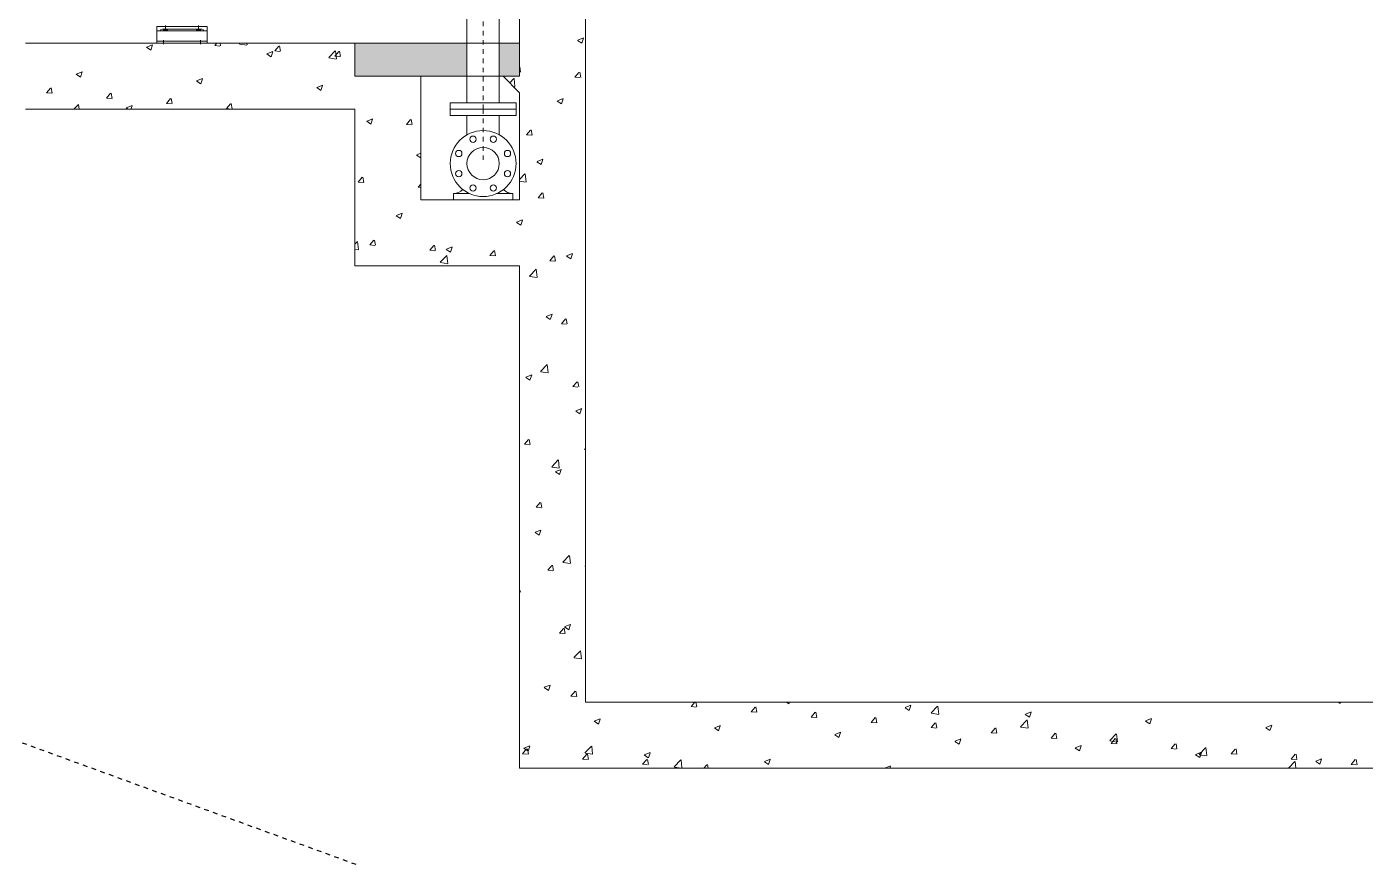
# Model space of a CAD drawing. Header units: millimetres. Extents: x -9869 to 940, y 100 to 694.
# Drawn here: x 429.87 to 458.88, y 192.83 to 210.98 of the extents above; entities that cross this region are included whole.
import ezdxf

# ---------------------------------------------------------------- set-up
doc = ezdxf.new("R2010")
doc.units = ezdxf.units.MM
for name, pattern in [('CENTER', [2, 1.25, -0.25, 0.25, -0.25]), ('DASHDOT2', [0.5, 0.25, -0.125, 0, -0.125]), ('DASHED', [0.75, 0.5, -0.25]), ('SGC_DASHDOT', [1, 0.5, -0.25, 0, -0.25]), ('SGC_HIDDEN', [0.375, 0.25, -0.125])]:
    doc.linetypes.add(name, pattern=pattern)
for name, color, linetype, lineweight in [('Alvenaria', 8, 'Continuous', 9), ('Centro', 1, 'CENTER', 5), ('contorno', 1, 'Continuous', 9), ('PAREDE', 7, 'Continuous', 9), ('SGC-Conexoes (Furos)', 9, 'Continuous', 5), ('SGC-Conexoes (Linhas Externas)', 6, 'Continuous', 9), ('SGC-EIXOS', 9, 'SGC_DASHDOT', 9), ('SGC-PONTAS', 2, 'SGC_HIDDEN', 9), ('SGC-Tubos (Desenho Bifilar)', 6, 'Continuous', 9)]:
    doc.layers.add(name, color=color, linetype=linetype, lineweight=lineweight)
doc.layers.add('BSBAS--LC--', color=1, linetype='DASHDOT2')

# ---------------------------------------------------------------- blocks, each defined once
blk = doc.blocks.new('chassi lateral')
at = {"layer": 'Centro'}
for p, q in [((-2157.6, 7588.9), (-2157.6, 7574.9)), ((-2057.6, 7588.9), (-2057.6, 7574.9)), ((-2163.6, 7544.4), (-2163.6, 7532.1)), ((-2051.6, 7544.4), (-2051.6, 7532.1))]:
    blk.add_line(p, q, dxfattribs=at)
at = {"layer": 'contorno'}
for p, q in [((-2183.8, 7585.9), (-2031.4, 7585.9)), ((-2183.8, 7535.1), (-2183.8, 7585.9)), ((-2183.8, 7573.2), (-2031.4, 7573.2)), ((-2168.1, 7577.9), (-2047, 7577.9)), ((-2031.4, 7535.1), (-2031.4, 7585.9)), ((-2183.8, 7541.4), (-2031.4, 7541.4)), ((-2183.8, 7535.1), (-2031.4, 7535.1))]:
    blk.add_line(p, q, dxfattribs=at)
for centre, start, end in [((-2168.1, 7571.9), 90, 167.6822), ((-2047, 7571.9), 12.3178, 90)]:
    blk.add_arc(centre, 6, start, end, dxfattribs=at)
blk = doc.blocks.new('M12 x 25')
at = {"layer": 'Centro'}
blk.add_line((-2057.6, 7581.9), (-2057.6, 7572.4), dxfattribs=at)
at = {"layer": 'contorno'}
for p, q in [((-2063.6, 7577.9), (-2063.6, 7576.5)), ((-2062.5, 7575.4), (-2063.6, 7576.5)), ((-2063.6, 7576.5), (-2051.6, 7576.5)), ((-2062.5, 7577.9), (-2062.5, 7575.4)), ((-2062.5, 7575.4), (-2052.6, 7575.4)), ((-2052.6, 7577.9), (-2052.6, 7575.4)), ((-2051.6, 7576.5), (-2052.6, 7575.4)), ((-2051.6, 7577.9), (-2051.6, 7576.5))]:
    blk.add_line(p, q, dxfattribs=at)
blk = doc.blocks.new('BB-3-CB01-N10-D80-S0', base_point=(-121435.3, -61353.8))
at = {"layer": 'SGC-Conexoes (Furos)'}
for centre in [(-121465.9, -61279.8), (-121404.7, -61279.8), (-121509.2, -61323.1), (-121361.4, -61323.1), (-121509.2, -61384.4), (-121361.4, -61384.4), (-121465.9, -61427.7), (-121404.7, -61427.7)]:
    blk.add_circle(centre, 9.5, dxfattribs=at)
at = {"layer": 'SGC-Conexoes (Linhas Externas)'}
for p, q in [((-121484.3, -61207.8), (-121484.3, -61266.6)), ((-121386.3, -61207.8), (-121386.3, -61266.6))]:
    blk.add_line(p, q, dxfattribs=at)
blk.add_lwpolyline([(-121335.3, -61188.8), (-121335.3, -61207.8), (-121535.3, -61207.8), (-121535.3, -61188.8)], close=True, dxfattribs=at)
blk.add_lwpolyline([(-121393.8, -61444.8), (-121345.3, -61444.8), (-121345.3, -61463.8), (-121525.3, -61463.8), (-121525.3, -61444.8), (-121476.7, -61444.8)], dxfattribs=at)
for radius in [100, 49]:
    blk.add_circle((-121435.3, -61353.8), radius, dxfattribs=at)
for centre, start, end in [((-121525.3, -61403.8), 270, 314.7298), ((-121345.3, -61403.8), 225.2702, 270)]:
    blk.add_arc(centre, 41, start, end, dxfattribs=at)
at = {"layer": 'SGC-EIXOS'}
blk.add_line((-121435.3, -61188.8), (-121435.3, -61353.8), dxfattribs=at)
blk = doc.blocks.new('BB-1-CA09-N10-D80-S0-L3200')
at = {"layer": 'SGC-EIXOS'}
blk.add_line((1600, 0), (-1600, 0), dxfattribs=at)
at = {"layer": 'SGC-PONTAS'}
blk.add_lwpolyline([(-1507.5, -49), (-1600, -49), (-1600, 49), (-1507.5, 49)], dxfattribs=at)
at = {"layer": 'SGC-Tubos (Desenho Bifilar)'}
for p, q in [((1581, 49), (-1507.5, 49)), ((1581, -49), (-1507.5, -49))]:
    blk.add_line(p, q, dxfattribs=at)
blk.add_lwpolyline([(1600, -100), (1600, 100), (1581, 100), (1581, -100)], close=True, dxfattribs=at)

msp = doc.modelspace()

# ---------------------------------------------------------------- hatches: boundary and pattern name
at = {"layer": 'Alvenaria'}
h = msp.add_hatch(dxfattribs=at)
h.set_pattern_fill('AR-CONC', color=256, scale=0.00714)
h.set_pattern_definition([(50, (-144.1113, -7117.4084), (1.30071405, -0.11379768), [0.13600817, -1.49608983]), (355, (-144.1113, -7117.4084), (-0.25162169, 1.36405728), [0.10880653, -1.19687603]), (100.451445, (-144.003, -7117.4179), (1.04909236, 1.25025954), [0.11558916, -1.27148176]), (46.1842, (-144.1113, -7117.0457), (1.93537864, -0.30016273), [0.20401225, -2.24413474]), (96.635558, (-143.95, -7117.0707), (1.69495543, 1.7665078), [0.1733838, -1.90722436]), (351.18415, (-144.1113, -7117.0457), (1.6949554, 1.7665078), [0.16320956, -1.7953059]), (21, (-143.93, -7117.1364), (1.08245645, -0.73012609), [0.13600817, -1.49608983]), (326, (-143.93, -7117.1364), (0.44123782, 1.31501666), [0.10880653, -1.19687186]), (71.451445, (-143.8398, -7117.1972), (1.52369427, 0.58489058), [0.11558916, -1.27147957]), (37.5, (-144.11135, -7117.4084), (0.022051195, 0.603683767), [0, -1.18236432, 0, -1.21500628, 0, -1.201405466]), (7.5, (-144.11135, -7117.4084), (0.477061404, 0.71524285), [0, -0.692734925, 0, -1.15516269, 0, -0.45789416]), (327.5, (-144.51574, -7117.4084), (0.968053972, -0.040900576), [0, -0.45336055, 0, -1.41448493, 0, -1.87691269]), (317.5, (-144.6971, -7117.4084), (1.05757366, 0.181533355), [0, -0.58936872, 0, -0.93936307, 0, -1.33288003])])
h.paths.add_polyline_path([(439.414, 210.622), (436.986, 210.622), (436.986, 209.908), (439.414, 209.908)])
h.paths.add_polyline_path([(440.555, 210.622), (440.113, 210.622), (440.113, 209.908), (440.555, 209.908)])
h.paths.add_polyline_path([(486.874, 210.622), (482.679, 210.622), (482.679, 209.908), (486.874, 209.908)])
h.paths.add_polyline_path([(489.369, 210.622), (487.179, 210.622, -0.181397), (487.202, 210.561), (487.202, 210.468), (487.137, 210.468, 0.873772), (487.082, 210.461, 0.102633), (487.082, 210.446), (487.082, 210.24, 1), (487.138, 210.24, 0.051183), (487.139, 210.248), (487.14, 210.233), (487.202, 210.233), (487.202, 210.14, -0.325738), (487.138, 210.052), (487.138, 209.992, -0.31538), (487.202, 209.908), (489.369, 209.908)], flags=17)
h.paths.add_polyline_path([(492.907, 210.622), (489.369, 210.622), (489.369, 209.908), (489.562, 209.908), (492.907, 209.908)])
h.paths.add_polyline_path([(489.369, 210.622), (487.179, 210.622, -0.181397), (487.202, 210.561), (487.202, 210.468), (487.145, 210.468), (487.145, 210.561, 0.166511), (487.138, 210.583), (487.138, 210.569, -1), (487.082, 210.569), (487.082, 210.583, 0.166511), (487.074, 210.561), (487.074, 210.468), (487.018, 210.468), (487.018, 210.561, -0.181397), (487.04, 210.622), (486.874, 210.622), (486.874, 209.908), (487.018, 209.908, -0.31538), (487.082, 209.992), (487.082, 210.052, -0.325738), (487.018, 210.14), (487.018, 210.233), (487.074, 210.233), (487.074, 210.14, 0.166511), (487.082, 210.118), (487.082, 210.133, -1), (487.138, 210.133), (487.138, 210.118, 0.166511), (487.145, 210.14), (487.145, 210.233), (487.202, 210.233), (487.202, 210.14, -0.325738), (487.138, 210.052), (487.138, 209.992, -0.31538), (487.202, 209.908), (489.369, 209.908)])
h.paths.add_polyline_path([(487.082, 210.461, -1), (487.138, 210.461), (487.138, 210.24, -1), (487.082, 210.24)], flags=16)

# ---------------------------------------------------------------- linework, layer by layer
for p, q in [((429.953, 210.622), (429.954, 210.622)), ((429.954, 210.621), (429.955, 210.622)), ((432.472, 210.542), (432.599, 210.591)), ((432.561, 210.476), (432.597, 210.586)), ((433.949, 210.572), (433.992, 210.622)), ((434.074, 210.565), (434.063, 210.622)), ((434.482, 210.613), (434.491, 210.622)), ((434.485, 210.606), (434.646, 210.581)), ((434.647, 210.588), (434.643, 210.622)), ((441.812, 210.686), (441.902, 210.626)), ((441.814, 210.691), (441.941, 210.74)), ((441.903, 210.625), (441.94, 210.735)), ((432.47, 210.537), (432.56, 210.476)), ((433.949, 210.572), (434.058, 210.562)), ((435.076, 210.392), (435.166, 210.331)), ((435.078, 210.397), (435.205, 210.446)), ((435.167, 210.331), (435.204, 210.44)), ((435.25, 210.458), (435.338, 210.562)), ((435.25, 210.458), (435.359, 210.448)), ((435.374, 210.451), (435.353, 210.565)), ((436.417, 210.312), (436.559, 210.46)), ((436.42, 210.306), (436.582, 210.281)), ((436.551, 210.344), (436.638, 210.448)), ((436.551, 210.344), (436.659, 210.334)), ((436.583, 210.288), (436.563, 210.46)), ((436.675, 210.337), (436.654, 210.451)), ((430.948, 209.957), (431.075, 210.006)), ((440.577, 209.996), (440.556, 210.11)), ((430.946, 209.952), (431.036, 209.891)), ((431.037, 209.891), (431.074, 210.001)), ((433.552, 209.807), (433.642, 209.746)), ((433.554, 209.812), (433.681, 209.861)), ((433.643, 209.746), (433.68, 209.856)), ((436.161, 209.667), (436.288, 209.716)), ((440.34, 209.766), (440.429, 209.859)), ((440.453, 209.687), (440.433, 209.86)), ((440.555, 209.994), (440.561, 209.993)), ((441.754, 209.889), (441.841, 209.993)), ((441.754, 209.889), (441.862, 209.879)), ((441.878, 209.882), (441.857, 209.996)), ((430.299, 209.549), (430.386, 209.653)), ((430.299, 209.549), (430.407, 209.539)), ((430.423, 209.542), (430.402, 209.656)), ((431.6, 209.435), (431.687, 209.539)), ((431.6, 209.435), (431.708, 209.426)), ((431.724, 209.429), (431.703, 209.542)), ((432.9, 209.321), (432.988, 209.426)), ((433.025, 209.315), (433.004, 209.428)), ((436.158, 209.662), (436.249, 209.601)), ((436.249, 209.601), (436.286, 209.71)), ((440.421, 209.685), (440.452, 209.681)), ((441.373, 209.376), (441.5, 209.425)), ((430.897, 209.194), (430.993, 209.293)), ((431.009, 209.194), (430.997, 209.294)), ((432.029, 209.222), (432.07, 209.194)), ((432.031, 209.227), (432.158, 209.276)), ((432.13, 209.194), (432.156, 209.271)), ((432.9, 209.321), (433.009, 209.312)), ((434.201, 209.208), (434.288, 209.312)), ((434.201, 209.207), (434.309, 209.198)), ((434.325, 209.201), (434.304, 209.315)), ((435.586, 209.194), (435.589, 209.198)), ((435.606, 209.194), (435.605, 209.201)), ((441.371, 209.371), (441.461, 209.311)), ((441.462, 209.31), (441.498, 209.42)), ((437.241, 208.932), (437.331, 208.871)), ((437.243, 208.937), (437.37, 208.985)), ((437.332, 208.871), (437.368, 208.98)), ((438.103, 208.866), (438.191, 208.97)), ((438.103, 208.866), (438.212, 208.857)), ((438.227, 208.86), (438.206, 208.973)), ((440.705, 208.639), (440.792, 208.743)), ((440.705, 208.639), (440.813, 208.629)), ((440.829, 208.632), (440.808, 208.746)), ((438.323, 208.202), (438.413, 208.141)), ((438.326, 208.207), (438.414, 208.24)), ((440.929, 208.056), (441.02, 207.995)), ((440.932, 208.061), (441.059, 208.11)), ((441.02, 207.995), (441.057, 208.105)), ((437.054, 207.616), (437.142, 207.72)), ((437.178, 207.609), (437.157, 207.723)), ((440.555, 207.673), (440.67, 207.793)), ((440.694, 207.621), (440.674, 207.793)), ((437.054, 207.616), (437.162, 207.606)), ((438.355, 207.502), (438.414, 207.572)), ((438.355, 207.502), (438.414, 207.497)), ((440.555, 207.635), (440.693, 207.614)), ((440.956, 207.275), (441.044, 207.379)), ((440.956, 207.274), (441.065, 207.265)), ((441.08, 207.268), (441.059, 207.382)), ((437.882, 206.887), (437.972, 206.826)), ((437.884, 206.892), (438.011, 206.94)), ((437.973, 206.825), (438.01, 206.935)), ((440.488, 206.741), (440.578, 206.68)), ((440.49, 206.746), (440.617, 206.795)), ((440.579, 206.68), (440.616, 206.79)), ((436.986, 206.27), (437.039, 206.326)), ((437.064, 206.154), (437.044, 206.327)), ((437.306, 206.252), (437.393, 206.356)), ((437.306, 206.252), (437.414, 206.242)), ((437.43, 206.245), (437.409, 206.359)), ((438.606, 206.138), (438.694, 206.242)), ((438.731, 206.131), (438.71, 206.245)), ((436.986, 206.159), (437.062, 206.148)), ((438.606, 206.138), (438.715, 206.128)), ((438.834, 205.879), (438.975, 206.026)), ((438.964, 206.156), (439.055, 206.096)), ((438.967, 206.161), (439.094, 206.21)), ((438.999, 205.854), (438.979, 206.027)), ((439.055, 206.095), (439.092, 206.205)), ((439.907, 206.024), (439.995, 206.128)), ((439.907, 206.024), (440.016, 206.015)), ((440.031, 206.018), (440.01, 206.131)), ((441.208, 205.91), (441.295, 206.015)), ((441.332, 205.904), (441.311, 206.017)), ((441.571, 206.011), (441.661, 205.95)), ((441.573, 206.016), (441.7, 206.065)), ((441.661, 205.95), (441.698, 206.06)), ((438.837, 205.872), (438.998, 205.847)), ((440.769, 205.579), (440.91, 205.726)), ((440.934, 205.554), (440.914, 205.726)), ((441.208, 205.91), (441.316, 205.901)), ((440.772, 205.572), (440.933, 205.547)), ((441.129, 204.696), (441.22, 204.635)), ((441.132, 204.701), (441.259, 204.75)), ((441.22, 204.635), (441.257, 204.745)), ((441.459, 204.546), (441.547, 204.651)), ((441.459, 204.546), (441.568, 204.537)), ((441.584, 204.54), (441.563, 204.653)), ((441.009, 203.512), (441.151, 203.659)), ((441.175, 203.487), (441.155, 203.66)), ((440.688, 203.381), (440.778, 203.32)), ((440.69, 203.386), (440.817, 203.435)), ((440.779, 203.32), (440.816, 203.43)), ((441.012, 203.506), (441.174, 203.481)), ((441.711, 203.182), (441.799, 203.287)), ((441.711, 203.182), (441.819, 203.173)), ((441.835, 203.176), (441.814, 203.289)), ((441.771, 202.651), (441.861, 202.59)), ((441.773, 202.656), (441.9, 202.705)), ((441.861, 202.59), (441.898, 202.7)), ((440.662, 201.932), (440.749, 202.036)), ((440.662, 201.932), (440.77, 201.923)), ((440.786, 201.925), (440.765, 202.039)), ((441.25, 201.445), (441.391, 201.593)), ((441.415, 201.421), (441.395, 201.593)), ((441.963, 201.818), (441.983, 201.843)), ((441.963, 201.818), (441.983, 201.816)), ((441.253, 201.439), (441.414, 201.414)), ((441.329, 201.336), (441.42, 201.275)), ((441.332, 201.341), (441.459, 201.39)), ((441.42, 201.275), (441.457, 201.385)), ((440.914, 200.568), (441.001, 200.672)), ((440.914, 200.568), (441.022, 200.558)), ((441.038, 200.561), (441.017, 200.675)), ((440.888, 200.021), (440.978, 199.96)), ((440.89, 200.026), (441.017, 200.075)), ((440.979, 199.96), (441.016, 200.07)), ((441.165, 199.204), (441.253, 199.308)), ((441.289, 199.197), (441.268, 199.311)), ((441.49, 199.379), (441.631, 199.526)), ((441.493, 199.372), (441.654, 199.347)), ((441.656, 199.354), (441.636, 199.526)), ((441.971, 199.291), (441.983, 199.282)), ((441.973, 199.296), (441.983, 199.3)), ((441.165, 199.204), (441.274, 199.194)), ((440.555, 198.752), (440.576, 198.76)), ((440.555, 198.697), (440.575, 198.754)), ((441.417, 197.84), (441.504, 197.944)), ((441.417, 197.84), (441.525, 197.83)), ((441.541, 197.833), (441.52, 197.947)), ((441.529, 197.976), (441.62, 197.915)), ((441.532, 197.981), (441.659, 198.03)), ((441.62, 197.915), (441.657, 198.024)), ((441.731, 197.312), (441.872, 197.459)), ((441.734, 197.306), (441.895, 197.281)), ((441.896, 197.287), (441.876, 197.46)), ((441.088, 196.661), (441.178, 196.6)), ((441.09, 196.666), (441.217, 196.715)), ((441.179, 196.6), (441.216, 196.709)), ((441.668, 196.476), (441.756, 196.58)), ((441.668, 196.476), (441.777, 196.466)), ((441.793, 196.469), (441.772, 196.583)), ((444.27, 196.248), (444.349, 196.343)), ((444.27, 196.248), (444.378, 196.239)), ((444.394, 196.242), (444.375, 196.343)), ((445.571, 196.134), (445.658, 196.239)), ((445.571, 196.134), (445.679, 196.125)), ((445.695, 196.128), (445.674, 196.241)), ((446.341, 196.343), (446.391, 196.31)), ((446.391, 196.309), (446.402, 196.343)), ((446.871, 196.021), (446.959, 196.125)), ((446.995, 196.014), (446.975, 196.128)), ((448.907, 196.225), (448.997, 196.164)), ((448.909, 196.23), (449.036, 196.279)), ((448.997, 196.164), (449.034, 196.274)), ((449.472, 196.111), (449.613, 196.259)), ((449.475, 196.105), (449.636, 196.08)), ((449.638, 196.087), (449.617, 196.259)), ((451.513, 196.08), (451.603, 196.019)), ((451.515, 196.085), (451.642, 196.134)), ((451.604, 196.019), (451.64, 196.128)), ((458.295, 196.343), (458.339, 196.313)), ((458.34, 196.313), (458.349, 196.343)), ((442.171, 195.931), (442.261, 195.87)), ((442.173, 195.936), (442.3, 195.984)), ((442.261, 195.87), (442.298, 195.979)), ((444.779, 195.79), (444.906, 195.839)), ((444.868, 195.724), (444.904, 195.834)), ((446.871, 196.021), (446.98, 196.011)), ((448.172, 195.907), (448.259, 196.011)), ((448.172, 195.907), (448.28, 195.897)), ((448.296, 195.9), (448.275, 196.014)), ((449.473, 195.793), (449.56, 195.897)), ((449.473, 195.793), (449.581, 195.784)), ((449.597, 195.786), (449.576, 195.9)), ((451.407, 195.811), (451.549, 195.958)), ((451.411, 195.805), (451.572, 195.78)), ((451.573, 195.787), (451.553, 195.959)), ((454.119, 195.935), (454.209, 195.874)), ((454.121, 195.94), (454.248, 195.988)), ((454.21, 195.874), (454.246, 195.983)), ((456.725, 195.789), (456.815, 195.729)), ((456.727, 195.794), (456.854, 195.843)), ((456.816, 195.728), (456.853, 195.838)), ((444.777, 195.785), (444.867, 195.725)), ((447.383, 195.64), (447.473, 195.579)), ((447.385, 195.645), (447.512, 195.694)), ((447.474, 195.579), (447.51, 195.689)), ((449.991, 195.5), (450.118, 195.549)), ((450.08, 195.434), (450.117, 195.544)), ((450.773, 195.679), (450.861, 195.783)), ((450.773, 195.679), (450.882, 195.67)), ((450.898, 195.673), (450.877, 195.786)), ((452.074, 195.565), (452.162, 195.67)), ((452.074, 195.565), (452.183, 195.556)), ((452.198, 195.559), (452.177, 195.672)), ((453.343, 195.511), (453.484, 195.658)), ((453.346, 195.505), (453.507, 195.48)), ((453.375, 195.452), (453.462, 195.556)), ((453.499, 195.445), (453.478, 195.559)), ((453.508, 195.486), (453.488, 195.659)), ((440.619, 195.226), (440.707, 195.33)), ((440.619, 195.226), (440.728, 195.216)), ((440.647, 195.346), (440.737, 195.285)), ((440.649, 195.351), (440.776, 195.4)), ((440.744, 195.219), (440.723, 195.333)), ((440.738, 195.285), (440.775, 195.394)), ((441.92, 195.112), (442.008, 195.216)), ((441.971, 195.245), (442.112, 195.393)), ((441.974, 195.239), (442.135, 195.214)), ((442.044, 195.105), (442.023, 195.219)), ((442.136, 195.221), (442.116, 195.393)), ((443.255, 195.206), (443.382, 195.254)), ((443.344, 195.14), (443.381, 195.249)), ((449.989, 195.495), (450.079, 195.434)), ((452.595, 195.35), (452.685, 195.289)), ((452.597, 195.355), (452.724, 195.403)), ((452.686, 195.289), (452.723, 195.398)), ((453.375, 195.452), (453.483, 195.442)), ((454.676, 195.338), (454.763, 195.442)), ((454.676, 195.338), (454.784, 195.328)), ((454.8, 195.331), (454.779, 195.445)), ((455.204, 195.209), (455.331, 195.258)), ((455.278, 195.211), (455.419, 195.358)), ((455.292, 195.143), (455.329, 195.253)), ((455.444, 195.186), (455.424, 195.359)), ((455.976, 195.224), (456.064, 195.328)), ((455.976, 195.224), (456.085, 195.215)), ((456.1, 195.217), (456.08, 195.331)), ((457.277, 195.11), (457.364, 195.214)), ((457.401, 195.104), (457.38, 195.217)), ((441.92, 195.112), (442.028, 195.102)), ((443.221, 194.998), (443.308, 195.102)), ((443.221, 194.998), (443.329, 194.988)), ((443.253, 195.201), (443.343, 195.14)), ((443.345, 194.991), (443.324, 195.105)), ((443.906, 194.945), (444.048, 195.092)), ((443.909, 194.939), (444.063, 194.915)), ((444.072, 194.921), (444.052, 195.093)), ((444.547, 194.915), (444.609, 194.988)), ((444.639, 194.915), (444.625, 194.991)), ((445.859, 195.055), (445.949, 194.995)), ((445.861, 195.06), (445.988, 195.109)), ((445.95, 194.994), (445.987, 195.104)), ((448.468, 194.915), (448.595, 194.964)), ((448.578, 194.915), (448.593, 194.959)), ((455.201, 195.205), (455.292, 195.144)), ((455.281, 195.204), (455.443, 195.179)), ((457.218, 194.915), (457.355, 195.058)), ((457.277, 195.11), (457.385, 195.101)), ((457.376, 194.915), (457.359, 195.058)), ((457.807, 195.059), (457.898, 194.998)), ((457.81, 195.064), (457.937, 195.113)), ((457.898, 194.998), (457.935, 195.108)), ((458.578, 194.996), (458.665, 195.101)), ((458.578, 194.996), (458.686, 194.987)), ((458.702, 194.99), (458.681, 195.103))]:
    msp.add_line(p, q, dxfattribs=at)
at = {"layer": 'BSBAS--LC--', "linetype": 'DASHED', "ltscale": 0.035}
msp.add_line((292.013, 245.606), (437.006, 192.832), dxfattribs=at)
at = {"layer": 'PAREDE'}
for p, q in [((441.983, 196.343), (441.983, 234.182)), ((440.555, 230.613), (440.555, 209.908)), ((440.555, 210.622), (429.846, 210.622)), ((438.414, 209.908), (438.414, 207.231)), ((440.198, 209.908), (440.555, 209.551)), ((440.555, 209.551), (440.555, 207.231)), ((436.986, 209.194), (429.846, 209.194)), ((436.986, 209.194), (436.986, 205.803)), ((438.414, 207.231), (440.555, 207.231)), ((436.986, 205.803), (440.555, 205.803)), ((440.555, 205.803), (440.555, 194.915)), ((469.114, 196.343), (441.983, 196.343)), ((470.541, 194.915), (440.555, 194.915))]:
    msp.add_line(p, q, dxfattribs=at)
msp.add_lwpolyline([(436.986, 210.622), (436.986, 209.908), (440.555, 209.908)], dxfattribs=at)

# ---------------------------------------------------------------- block references
at = {"layer": 'contorno', "yscale": 0.007139536271672189, "zscale": 0.007139536271672189}
for name, p, xscale in [('chassi lateral', (448.284, 156.825), 0.007139536271672189), ('M12 x 25', (418.19, 156.825), -0.007139536271672189), ('M12 x 25', (448.284, 156.825), 0.007139536271672189)]:
    msp.add_blockref(name, p, dxfattribs=dict(at, xscale=xscale))
at = {"layer": 'SGC-Conexoes (Linhas Externas)', "xscale": 0.007139536271672189, "yscale": 0.007139536271672189, "zscale": 0.007139536271672189}
msp.add_blockref('BB-3-CB01-N10-D80-S0', (439.764, 208.016), dxfattribs=at)
at = {"layer": 'SGC-Tubos (Desenho Bifilar)', "xscale": 0.007139536271672189, "yscale": 0.007139536271672189, "zscale": 0.007139536271672189, "rotation": 270}
msp.add_blockref('BB-1-CA09-N10-D80-S0-L3200', (439.764, 220.617), dxfattribs=at)

doc.saveas('drawing.dxf')
